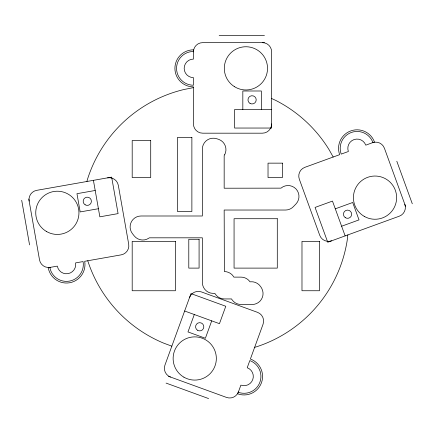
<?xml version="1.0" encoding="UTF-8"?>
<svg xmlns="http://www.w3.org/2000/svg" width="434" height="434" viewBox="0 0 434 434"><rect width="100%" height="100%" fill="white"/><g stroke="black" fill="none" stroke-linecap="round" stroke-linejoin="round"><path stroke-width="0.65" d="M347.84 234.913L347.173 240.55A133.775 133.775 0 0 1 256.385 346.847L254.639 347.341M86.914 181.488L87.82 178.282A133.775 133.775 0 0 1 183.815 89.545L193.439 87.63M194.307 314.52L187.976 331.929L205.38 338.265L211.716 320.856M335.287 208.825L352.69 202.488L359.026 219.892L341.623 226.228M95.203 190.477L76.959 193.694L80.176 211.933L98.415 208.721M219.165 35.425L264.442 35.425M264.442 42.63L202.7 42.63A9.26 9.26 0 0 0 193.439 51.89M271.646 109.514L234.599 109.514L234.599 128.041L271.646 128.041L271.646 51.89A9.26 9.26 0 0 0 262.38 42.63M184.64 311.004L219.452 323.672L225.783 306.268L190.976 293.596L164.931 365.151A9.26 9.26 0 0 0 170.464 377.021M168.533 376.321L226.548 397.435A9.26 9.26 0 0 0 238.418 391.902M166.07 383.086L208.613 398.575M171.842 346.164L163.851 343.213A133.775 133.775 0 0 1 87.82 260.959L87.76 260.753M271.646 98.523L275.78 100.428A133.775 133.775 0 0 1 329.108 149.725L333.193 157.021M396.812 161.242L412.3 203.79M405.53 206.253L384.416 148.233A9.26 9.26 0 0 0 372.546 142.699M345.144 235.901L332.471 201.088L315.068 207.425L327.735 242.232L399.291 216.192A9.26 9.26 0 0 0 404.83 204.316M93.413 180.343L99.847 216.826L118.086 213.609L111.657 177.126L36.662 190.352A9.26 9.26 0 0 0 29.149 201.078M28.796 199.054L39.516 259.858A9.26 9.26 0 0 0 50.246 267.371M21.7 200.302L29.561 244.895M261.355 109.514L261.355 90.994L242.828 90.994L242.828 109.514M49.839 267.442A16.877 16.877 0 0 0 69.391 281.129A16.877 16.877 0 0 0 83.078 261.577L75.581 262.901A9.26 9.26 0 0 1 68.067 273.632A9.26 9.26 0 0 1 57.337 266.118L48.217 267.724A18.521 18.521 0 0 0 69.673 282.751A18.521 18.521 0 0 0 84.701 261.295L121.184 254.861A9.26 9.26 0 0 0 128.692 244.13L118.33 185.356A9.26 9.26 0 0 0 107.599 177.842M238.282 392.287A16.877 16.877 0 0 0 259.912 382.202A16.877 16.877 0 0 0 249.821 360.573L247.217 367.728A9.26 9.26 0 0 1 252.756 379.598A9.26 9.26 0 0 1 240.886 385.132L237.718 393.833A18.521 18.521 0 0 0 261.458 382.766A18.521 18.521 0 0 0 250.385 359.026L263.058 324.214A9.26 9.26 0 0 0 257.519 312.344L201.436 291.93A9.26 9.26 0 0 0 189.566 297.464M372.931 142.558A16.877 16.877 0 0 0 351.301 132.473A16.877 16.877 0 0 0 341.216 154.103L348.372 151.499A9.26 9.26 0 0 1 353.905 139.629A9.26 9.26 0 0 1 365.775 145.162L374.477 141.994A18.521 18.521 0 0 0 350.737 130.927A18.521 18.521 0 0 0 339.665 154.667L304.858 167.334A9.26 9.26 0 0 0 299.319 179.204L319.733 235.293A9.26 9.26 0 0 0 331.603 240.827M193.439 51.478A16.877 16.877 0 0 0 176.562 68.355A16.877 16.877 0 0 0 193.439 85.232L193.439 77.615A9.26 9.26 0 0 1 184.173 68.355A9.26 9.26 0 0 1 193.439 59.095L193.439 49.834A18.521 18.521 0 0 0 174.913 68.355A18.521 18.521 0 0 0 193.439 86.876L193.439 123.923A9.26 9.26 0 0 0 202.7 133.184L262.38 133.184A9.26 9.26 0 0 0 271.646 123.923M224.682 154.764L224.166 155.632L224.166 188.215L280.988 188.144A10.91 10.91 0 0 1 296.01 188.958A10.91 10.91 0 0 1 295.934 204.002L293.357 206.682A10.91 10.91 0 0 1 285.496 210.029L224.166 210.029L224.373 271.565A10.91 10.91 0 0 1 233.438 276.415L233.866 277.125L241.038 277.125A10.91 10.91 0 0 1 249.474 281.113L250.027 281.861L250.668 281.774A10.91 10.91 0 0 1 260.72 286.744A22.329 22.329 0 0 1 261.854 288.605A10.91 10.91 0 0 1 252.154 304.494L241.038 304.494A10.91 10.91 0 0 1 231.973 299.65L231.544 298.939L224.373 298.939A10.91 10.91 0 0 1 215.302 294.089L214.873 293.384L213.257 293.384A10.91 10.91 0 0 1 202.347 282.474L202.347 237.816L149.329 237.816L148.661 238.288A10.91 10.91 0 0 1 134.209 235.884L132.468 233.676A10.91 10.91 0 0 1 141.017 215.996L202.347 215.996L202.347 149.112A10.91 10.91 0 0 1 216.392 138.663A29.962 29.962 0 0 1 219.192 139.558A10.91 10.91 0 0 1 224.682 154.764M191.877 137.421L177.473 137.421L177.473 211.51L191.877 211.51L191.877 137.421M150.717 140.507L132.191 140.507L132.191 177.549L150.717 177.549L150.717 140.507M282.431 163.146L268.028 163.146L268.028 177.549L282.431 177.549L282.431 163.146M277.288 218.714L234.067 218.714L234.067 268.109L277.288 268.109L277.288 218.714M199.081 239.291L188.79 239.291L188.79 268.109L199.081 268.109L199.081 239.291M175.412 241.353L132.191 241.353L132.191 290.747L175.412 290.747L175.412 241.353M319.478 241.353L301.983 241.353L301.983 290.747L319.478 290.747L319.478 241.353M85.145 204.799A4.118 4.118 0 0 0 91.4 201.371A4.118 4.118 0 0 0 85.303 197.671A4.118 4.118 0 0 0 85.145 204.799M46.541 231.539A21.608 21.608 0 0 0 78.955 212.828A21.608 21.608 0 0 0 46.541 194.112A21.608 21.608 0 0 0 46.541 231.539M197.454 330.225A4.118 4.118 0 0 0 203.812 327.003A4.118 4.118 0 0 0 197.844 323.108A4.118 4.118 0 0 0 197.454 330.225M183.929 377.195A21.608 21.608 0 0 0 216.344 358.479A21.608 21.608 0 0 0 183.929 339.768A21.608 21.608 0 0 0 183.929 377.195M345.334 217.689A4.118 4.118 0 0 0 351.654 214.396A4.118 4.118 0 0 0 345.643 210.566A4.118 4.118 0 0 0 345.334 217.689M364.218 216.36A21.608 21.608 0 0 0 396.633 197.644A21.608 21.608 0 0 0 364.218 178.933A21.608 21.608 0 0 0 364.218 216.36M250.033 103.406A4.118 4.118 0 0 0 256.206 99.842A4.118 4.118 0 0 0 250.033 96.277A4.118 4.118 0 0 0 250.033 103.406M234.306 86.578A21.608 21.608 0 0 0 267.507 69.299A21.608 21.608 0 0 0 235.939 49.188A21.608 21.608 0 0 0 234.306 86.578"/></g></svg>
